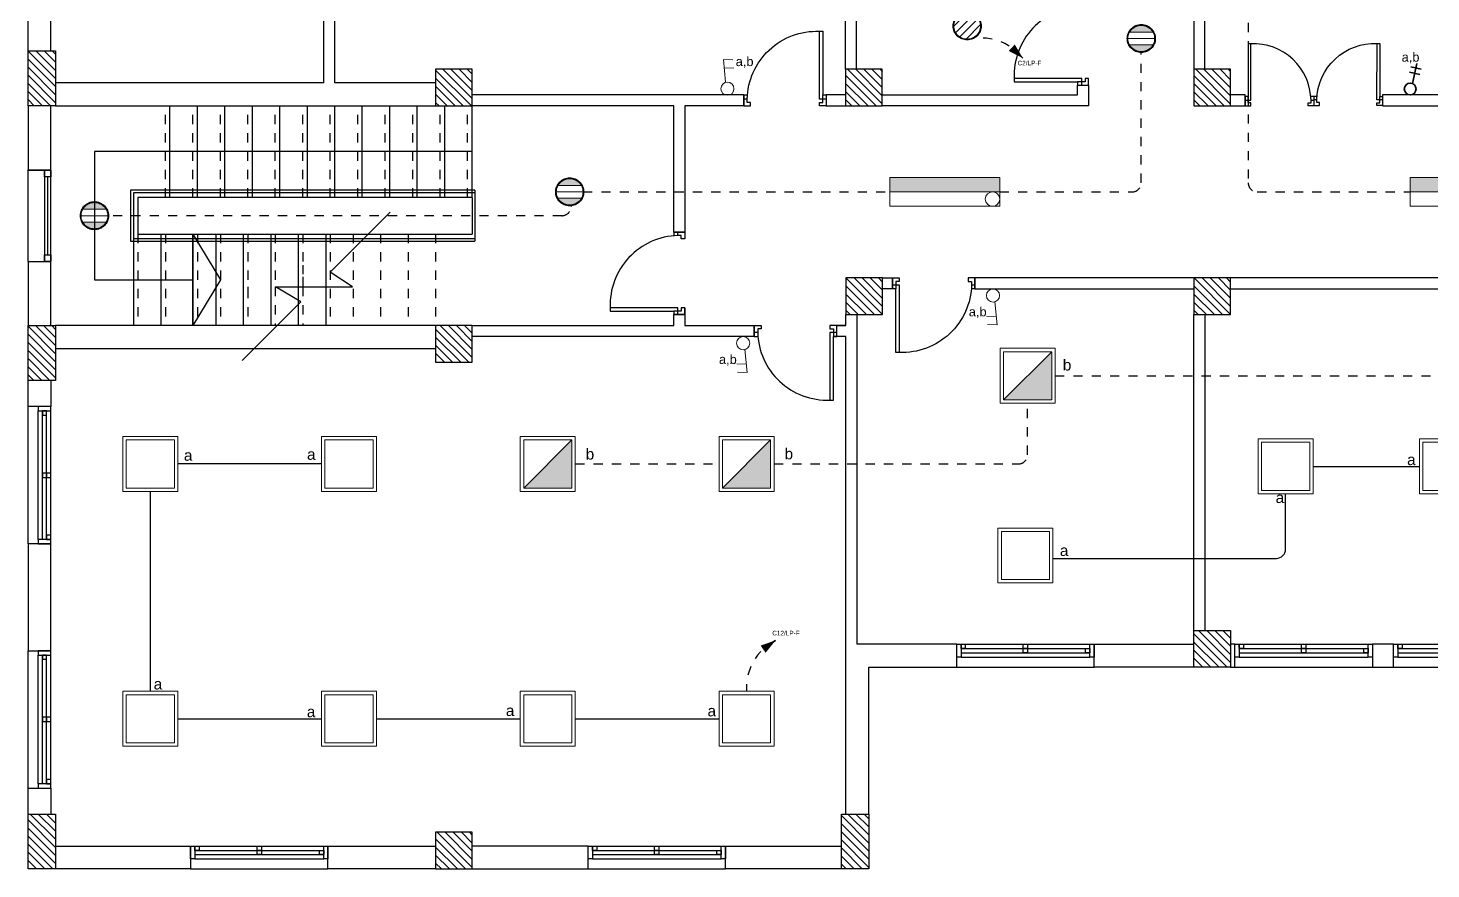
# Model space of a CAD drawing. Header units: metres. Extents: x -15180 to 61, y 475 to 24106.
# Drawn here: x 0.95 to 16.27, y 482.71 to 491.89 of the extents above; entities that cross this region are included whole.
import ezdxf

# ---------------------------------------------------------------- set-up
doc = ezdxf.new("R2010")
doc.units = ezdxf.units.M
doc.header["$MEASUREMENT"] = 0
for name, pattern in [('$0$DASHED2', [0.375, 0.25, -0.125]), ('A-1ST-STR$0$HIDDEN2', [0.1875, 0.125, -0.0625]), ('A-Typ-STR$0$HIDDEN2', [0.1875, 0.125, -0.0625]), ('ACAD_ISO02W100', [15, 12, -3]), ('DASHED', [0.75, 0.5, -0.25]), ('DASHED2', [0.375, 0.25, -0.125]), ('HIDDEN', [0.375, 0.25, -0.125])]:
    doc.linetypes.add(name, pattern=pattern)
doc.layers.get('0').update_dxf_attribs({"color": 8})
for name, color, linetype, lineweight in [('.', 7, 'Continuous', 9), ('E-TEXT-I', 4, 'Continuous', 30), ('lighting linea', 3, 'DASHED2', 0), ('Lighting W', 2, 'Continuous', 30), ('luminairs', 3, 'Continuous', 9), ('switches', 4, 'Continuous', 9)]:
    doc.layers.add(name, color=color, linetype=linetype, lineweight=lineweight)
for name, color, linetype in [('A-1ST-STR$0$A-ANNO-SYMB', 111, 'Continuous'), ('A-1ST-STR$0$A-FLOR', 111, 'Continuous'), ('A-1ST-STR$0$A-FLOR-RISR', 242, 'A-1ST-STR$0$HIDDEN2'), ('A-1ST-STR$0$A-FLOR-STHR', 171, 'Continuous'), ('A-1st-WALL$0$A-DOOR', 151, 'Continuous'), ('A-1st-WALL$0$A-GLAZ', 121, 'Continuous'), ('A-1st-WALL$0$A-WALL', 254, 'Continuous'), ('A-1st-WALL$0$A-WALL-ELEV', 31, 'Continuous'), ('A-COL-FNL$0$A-COLS-CONC', 6, 'Continuous'), ('A-COL-FNL$0$A-HTCH', 80, 'Continuous'), ('A-HTCH', 80, 'Continuous'), ('A-Typ-STR$0$A-ANNO-SYMB', 111, 'Continuous'), ('A-Typ-STR$0$A-FLOR', 111, 'Continuous'), ('A-Typ-STR$0$A-FLOR-RISR', 242, 'A-Typ-STR$0$HIDDEN2'), ('A-Typ-STR$0$A-FLOR-STHR', 171, 'Continuous'), ('E-LEADER', 30, 'Continuous'), ('Layer1', 24, 'ACAD_ISO02W100')]:
    doc.layers.add(name, color=color, linetype=linetype)
doc.styles.get("Standard").update_dxf_attribs({"font": 'arial.ttf'})

# ---------------------------------------------------------------- blocks, each defined once
blk = doc.blocks.new('A-1st-WALL$0$DOO1')
at = {"layer": 'A-1st-WALL$0$A-DOOR'}
for q in [(-74, -74), (-34, -120)]:
    blk.add_line((-74, -120), q, dxfattribs=at)
blk.add_lwpolyline([(-37, -74), (-74, -74), (-74, 0), (0, 0), (0, -37), (-37, -37), (-37, -74, 0.418149), (752, -814)], format="xyb", dxfattribs=at)
blk.add_lwpolyline([(826, -74), (752, -74), (752, -814), (789, -814), (789, -120), (826, -120), (826, 0), (752, 0), (752, -37), (789, -37), (789, -120)], dxfattribs=at)
blk = doc.blocks.new('A-1st-WALL$0$Win 1600')
for p, q in [((-750, 150), (750, 150)), ((-750, 100), (750, 100)), ((-750, 50), (750, 50)), ((-750, 0), (750, 0))]:
    blk.add_line(p, q)
for points in [[(-800, 0), (-750, 0), (-750, 150), (-800, 150)], [(-750, 0), (-700, 0), (-700, 50), (-750, 50)], [(-25, 50), (25, 50), (25, 100), (-25, 100)], [(-25, 0), (25, 0), (25, 50), (-25, 50)], [(700, 50), (750, 50), (750, 100), (700, 100)], [(750, 0), (800, 0), (800, 150), (750, 150)]]:
    blk.add_lwpolyline(points, close=True)
blk = doc.blocks.new('A-1st-WALL$0$Win 700')
blk.add_line((-300, 25), (300, 25))
for points in [[(-350, 0), (-300, 0), (-300, 50), (-350, 50)], [(350, 0), (-350, 0), (-350, 50), (350, 50)], [(300, 0), (350, 0), (350, 50), (300, 50)]]:
    blk.add_lwpolyline(points, close=True)
blk = doc.blocks.new('A-1st-WALL')
at = {"layer": 'A-1st-WALL$0$A-WALL'}
for p, q in [((12386, 9066), (12386, 14516)), ((8463, 9066), (8463, 13866)), ((2886, 8916), (2886, 12496)), ((2766, 8916), (2766, 11870)), ((12266, 11606), (12266, 9066)), ((8583, 9066), (8583, 10290)), ((-464, 9266), (-464, 9691)), ((-214, 9266), (-214, 9691)), ((2766, 8916), (-164, 8916)), ((3986, 8916), (2886, 8916)), ((10996, 8890), (11116, 8890)), ((10996, 8786), (10996, 8890)), ((11116, 8890), (11116, 8666)), ((7351, 8785), (4386, 8785)), ((7351, 8666), (7351, 8786)), ((8463, 8786), (8251, 8786)), ((8251, 8786), (8251, 8666)), ((8863, 8786), (10996, 8786)), ((10996, 8786), (10996, 8786)), ((12825, 8786), (12666, 8786)), ((12825, 8666), (12825, 8786)), ((16016, 8786), (14325, 8786)), ((14325, 8786), (14325, 8666)), ((-464, 8666), (-464, 7962)), ((-214, 7962), (-214, 8666)), ((-164, 8666), (3986, 8666)), ((5386, 8666), (4386, 8666)), ((6586, 8666), (5386, 8666)), ((6586, 7286), (6586, 8666)), ((6706, 8666), (6706, 7286)), ((7351, 8666), (6706, 8666)), ((8251, 8666), (8463, 8666)), ((11116, 8666), (8863, 8666)), ((12666, 8666), (12825, 8666)), ((14325, 8666), (16016, 8666)), ((-214, 7962), (-464, 7962)), ((-464, 7962), (-214, 7962)), ((6706, 7286), (6586, 7286)), ((-464, 6966), (-464, 6266)), ((-464, 6966), (-214, 6966)), ((-214, 6266), (-214, 6966)), ((8866, 6786), (8975, 6786)), ((8975, 6786), (8975, 6666)), ((9875, 6786), (9875, 6666)), ((12266, 6786), (9875, 6786)), ((16666, 6786), (12666, 6786)), ((8975, 6666), (8866, 6666)), ((9875, 6666), (12266, 6666)), ((12666, 6666), (16666, 6666)), ((6706, 6460), (6706, 6266)), ((6586, 6266), (6586, 6386)), ((6706, 6386), (6586, 6386)), ((8466, 6266), (8466, 6386)), ((8586, 6386), (8586, 2786)), ((12266, 2936), (12266, 6386)), ((12386, 6386), (12386, 2936)), ((3986, 6266), (-164, 6266)), ((4386, 6266), (5386, 6266)), ((7466, 6146), (4386, 6146)), ((5386, 6266), (6586, 6266)), ((6706, 6266), (7466, 6266)), ((7466, 6266), (7466, 6146)), ((8466, 6146), (8329, 6146)), ((8366, 6266), (8466, 6266)), ((8366, 6146), (8366, 6266)), ((8466, 6266), (8366, 6266)), ((8466, 6146), (8366, 6146)), ((8466, 932), (8466, 6146)), ((-164, 6016), (3986, 6016)), ((-464, 5382), (-464, 5966)), ((-214, 5666), (-214, 5382)), ((-214, 5382), (-464, 5382)), ((-464, 3882), (-464, 2715)), ((-214, 3882), (-464, 3882)), ((-214, 2715), (-214, 3882)), ((9676, 2786), (8586, 2786)), ((9676, 2536), (9676, 2786)), ((11176, 2536), (11176, 2786)), ((11176, 2786), (12266, 2786)), ((12714, 2786), (12666, 2786)), ((12714, 2536), (12714, 2786)), ((14445, 2786), (14214, 2786)), ((14214, 2786), (14214, 2536)), ((14445, 2536), (14445, 2786)), ((-464, 2715), (-214, 2715)), ((8716, 932), (8716, 2536)), ((8716, 2536), (9676, 2536)), ((12266, 2536), (11176, 2536)), ((12666, 2536), (12714, 2536)), ((14214, 2536), (14445, 2536)), ((-464, 932), (-464, 1215)), ((-464, 1215), (-214, 1215)), ((-214, 1215), (-214, 932)), ((-164, 582), (2076, 582)), ((1311, 582), (1311, 332)), ((2811, 582), (3986, 582)), ((2811, 332), (2811, 582)), ((5651, 582), (4386, 582)), ((5651, 332), (5651, 582)), ((7151, 582), (8416, 582)), ((7151, 332), (7151, 582)), ((1311, 332), (-164, 332)), ((3986, 332), (2811, 332)), ((4386, 332), (5651, 332)), ((8416, 332), (7151, 332))]:
    blk.add_line(p, q, dxfattribs=at)
at = {"layer": 'A-1st-WALL$0$A-WALL-ELEV'}
for p, q in [((-464, 6966), (-464, 7966)), ((-464, 3882), (-464, 5382)), ((-464, 1215), (-464, 2715)), ((9676, 2536), (11176, 2536)), ((12714, 2536), (14214, 2536)), ((14445, 2536), (15945, 2536)), ((1311, 332), (2811, 332)), ((5651, 332), (7151, 332))]:
    blk.add_line(p, q, dxfattribs=at)
at = {"layer": 'A-1st-WALL$0$A-DOOR'}
for p, rotation in [((11116, 9716), 269.9999999893485), ((6706, 7212), 269.999999992129)]:
    blk.add_blockref('A-1st-WALL$0$DOO1', p, dxfattribs=dict(at, rotation=rotation))
at = {"layer": 'A-1st-WALL$0$A-DOOR', "xscale": -1, "rotation": 180}
blk.add_blockref('A-1st-WALL$0$DOO1', (7425, 8666), dxfattribs=at)
at = {"layer": 'A-1st-WALL$0$A-DOOR', "yscale": 0.8335380578479997, "zscale": 0.8335380578479997}
for p, xscale, rotation in [((13514, 8666), 0.8335380578479997, 179.9999999921326), ((13637, 8670), -0.833538057848, 179.8240523946662)]:
    blk.add_blockref('A-1st-WALL$0$DOO1', p, dxfattribs=dict(at, xscale=xscale, rotation=rotation))
at = {"layer": 'A-1st-WALL$0$A-DOOR', "xscale": -1}
blk.add_blockref('A-1st-WALL$0$DOO1', (9801, 6786), dxfattribs=at)
at = {"layer": 'A-1st-WALL$0$A-DOOR'}
blk.add_blockref('A-1st-WALL$0$DOO1', (7540, 6266), dxfattribs=at)
at = {"layer": 'A-1st-WALL$0$A-GLAZ'}
for name, p, xscale, yscale, zscale, rotation in [('A-1st-WALL$0$Win 700', (-285, 7464), -1.422574162717543, 1.422574162717543, 1.422574162717543, 270), ('A-1st-WALL$0$Win 1600', (-214, 4632), 0.9375000000000057, 0.9375000000000057, 0.9375000000000057, 90), ('A-1st-WALL$0$Win 1600', (10426, 2786), -0.9374999999999997, 0.9374999999999997, 0.9374999999999997, 180), ('A-1st-WALL$0$Win 1600', (13464, 2786), -0.9374999999999997, 0.9374999999999997, 0.9374999999999997, 180), ('A-1st-WALL$0$Win 1600', (15195, 2786), -0.9374999999999997, 0.9374999999999997, 0.9374999999999997, 180), ('A-1st-WALL$0$Win 1600', (-214, 1965), 0.9375000000000057, 0.9375000000000057, 0.9375000000000057, 90), ('A-1st-WALL$0$Win 1600', (2061, 582), -0.9374999999999997, 0.9374999999999997, 0.9374999999999997, 180), ('A-1st-WALL$0$Win 1600', (6401, 582), -0.9374999999999997, 0.9374999999999997, 0.9374999999999997, 180)]:
    blk.add_blockref(name, p, dxfattribs=dict(at, xscale=xscale, yscale=yscale, zscale=zscale, rotation=rotation))
blk = doc.blocks.new('A-Typ-STR')
at = {"layer": 'A-Typ-STR$0$A-ANNO-SYMB'}
blk.add_lwpolyline([(4386, 8166), (261, 8166), (261, 6766), (1336, 6766)], dxfattribs=at)
blk.add_lwpolyline([(1636, 6766), (1336, 6266), (1336, 7266)], close=True, dxfattribs=at)
at = {"layer": 'A-Typ-STR$0$A-FLOR'}
for p, q in [((1086, 7666), (1086, 8666)), ((1386, 7666), (1386, 8666)), ((1686, 7666), (1686, 8666)), ((1986, 7666), (1986, 8666)), ((2286, 7666), (2286, 8666)), ((2586, 7666), (2586, 8666)), ((2886, 7666), (2886, 8666)), ((3186, 7666), (3186, 8666)), ((3486, 7666), (3486, 8666)), ((3786, 7666), (3786, 8666)), ((4086, 7666), (4086, 8666)), ((4386, 7666), (4386, 8666)), ((686, 7266), (686, 6266)), ((986, 7266), (986, 6266)), ((1336, 7266), (1336, 6266)), ((1586, 7266), (1586, 6266)), ((1886, 7266), (1886, 6266)), ((2186, 7266), (2186, 6688)), ((2486, 7266), (2486, 6926)), ((2786, 7266), (2786, 6266)), ((2486, 6926), (2486, 6797)), ((2486, 6797), (2486, 6688)), ((2186, 6688), (2186, 6266)), ((2486, 6688), (2486, 6266))]:
    blk.add_line(p, q, dxfattribs=at)
blk.add_lwpolyline([(1873, 5886), (2515, 6527), (2239, 6688), (3080, 6688), (2836, 6848), (3491, 7504)], dxfattribs=at)
at = {"layer": 'A-Typ-STR$0$A-FLOR-RISR'}
for p, q in [((1036, 7666), (1036, 8666)), ((1336, 7666), (1336, 8666)), ((1636, 7666), (1636, 8666)), ((1936, 7666), (1936, 8666)), ((2236, 7666), (2236, 8666)), ((2536, 7666), (2536, 8666)), ((2836, 7666), (2836, 8666)), ((3136, 7666), (3136, 8666)), ((3436, 7666), (3436, 8666)), ((3736, 7666), (3736, 8666)), ((4036, 7666), (4036, 8666)), ((4336, 7666), (4336, 8666)), ((736, 7266), (736, 6266)), ((1036, 7266), (1036, 6266)), ((1386, 7266), (1386, 6266)), ((1636, 7266), (1636, 6266)), ((1936, 7266), (1936, 6266)), ((2236, 7266), (2236, 6688)), ((2536, 7266), (2536, 6926)), ((2836, 7266), (2836, 6266)), ((3086, 7266), (3086, 6266)), ((3386, 7266), (3386, 6266)), ((3686, 7266), (3686, 6266)), ((3986, 7266), (3986, 6266)), ((2536, 6926), (2536, 6797)), ((2536, 6797), (2536, 6688)), ((1936, 6688), (1936, 6645)), ((2236, 6688), (2236, 6266)), ((2536, 6688), (2536, 6266))]:
    blk.add_line(p, q, dxfattribs=at)
at = {"layer": 'A-Typ-STR$0$A-FLOR-STHR'}
for p, q in [((4416, 7746), (656, 7746)), ((656, 7746), (656, 7186)), ((4416, 7716), (686, 7716)), ((686, 7716), (686, 7216)), ((4386, 7666), (736, 7666)), ((736, 7666), (736, 7266)), ((4386, 7666), (4386, 7266)), ((4386, 7666), (4386, 7266)), ((4416, 7746), (4416, 7186)), ((686, 7216), (2826, 7216)), ((736, 7266), (2876, 7266)), ((2826, 7216), (4416, 7216)), ((2876, 7266), (4386, 7266)), ((656, 7186), (2796, 7186)), ((2796, 7186), (4416, 7186))]:
    blk.add_line(p, q, dxfattribs=at)
blk = doc.blocks.new('A-COL-FNL')
at = {"layer": 'A-COL-FNL$0$A-HTCH'}
h = blk.add_hatch(dxfattribs=at)
h.set_pattern_fill('ANSI31', color=256, scale=500, angle=90)
h.paths.add_polyline_path([(-464, 9266), (-164, 9266), (-164, 8666), (-464, 8666)])
h = blk.add_hatch(dxfattribs=at)
h.set_pattern_fill('ANSI31', color=256, scale=500, angle=90)
h.paths.add_polyline_path([(4386, 9066), (3986, 9066), (3986, 8666), (4386, 8666)])
h = blk.add_hatch(dxfattribs=at)
h.set_pattern_fill('ANSI31', color=256, scale=500, angle=90)
h.paths.add_polyline_path([(8863, 9066), (8463, 9066), (8463, 8666), (8863, 8666)])
h = blk.add_hatch(dxfattribs=at)
h.set_pattern_fill('ANSI31', color=256, scale=500, angle=90)
h.paths.add_polyline_path([(12666, 9066), (12266, 9066), (12266, 8666), (12666, 8666)])
h = blk.add_hatch(dxfattribs=at)
h.set_pattern_fill('ANSI31', color=256, scale=500, angle=90)
h.paths.add_polyline_path([(8866, 6386), (8866, 6786), (8466, 6786), (8466, 6386)])
h = blk.add_hatch(dxfattribs=at)
h.set_pattern_fill('ANSI31', color=256, scale=500, angle=90)
h.paths.add_polyline_path([(12666, 6786), (12266, 6786), (12266, 6386), (12666, 6386)])
h = blk.add_hatch(dxfattribs=at)
h.set_pattern_fill('ANSI31', color=256, scale=500, angle=90)
h.paths.add_polyline_path([(-164, 5666), (-464, 5666), (-464, 6266), (-164, 6266)])
h = blk.add_hatch(dxfattribs=at)
h.set_pattern_fill('ANSI31', color=256, scale=500, angle=90)
h.paths.add_polyline_path([(4386, 6266), (3986, 6266), (3986, 5866), (4386, 5866)])
h = blk.add_hatch(dxfattribs=at)
h.set_pattern_fill('ANSI31', color=256, scale=500, angle=90)
h.paths.add_polyline_path([(12266, 2936), (12666, 2936), (12666, 2536), (12266, 2536)])
h = blk.add_hatch(dxfattribs=at)
h.set_pattern_fill('ANSI31', color=256, scale=500, angle=90)
h.paths.add_polyline_path([(-464, 932), (-164, 932), (-164, 332), (-464, 332)])
h = blk.add_hatch(dxfattribs=at)
h.set_pattern_fill('ANSI31', color=256, scale=500, angle=90)
h.paths.add_polyline_path([(8416, 932), (8716, 932), (8716, 332), (8416, 332)])
h = blk.add_hatch(dxfattribs=at)
h.set_pattern_fill('ANSI31', color=256, scale=500, angle=90)
h.paths.add_polyline_path([(4386, 732), (3986, 732), (3986, 332), (4386, 332)])
at = {"layer": 'A-COL-FNL$0$A-COLS-CONC'}
for points in [[(-464, 9266), (-164, 9266), (-164, 8666), (-464, 8666)], [(3986, 8666), (4386, 8666), (4386, 9066), (3986, 9066)], [(8463, 8666), (8863, 8666), (8863, 9066), (8463, 9066)], [(12266, 8666), (12666, 8666), (12666, 9066), (12266, 9066)], [(8866, 6386), (8866, 6786), (8466, 6786), (8466, 6386)], [(12266, 6386), (12666, 6386), (12666, 6786), (12266, 6786)], [(-164, 5666), (-464, 5666), (-464, 6266), (-164, 6266)], [(3986, 5866), (4386, 5866), (4386, 6266), (3986, 6266)], [(12266, 2936), (12666, 2936), (12666, 2536), (12266, 2536)], [(-464, 932), (-164, 932), (-164, 332), (-464, 332)], [(8416, 932), (8716, 932), (8716, 332), (8416, 332)], [(3986, 332), (4386, 332), (4386, 732), (3986, 732)]]:
    blk.add_lwpolyline(points, close=True, dxfattribs=at)
blk = doc.blocks.new('A-1ST-STR')
at = {"layer": 'A-1ST-STR$0$A-ANNO-SYMB'}
blk.add_lwpolyline([(4386, 8166), (261, 8166), (261, 6766), (1336, 6766)], dxfattribs=at)
blk.add_lwpolyline([(1636, 6766), (1336, 6266), (1336, 7266)], close=True, dxfattribs=at)
at = {"layer": 'A-1ST-STR$0$A-FLOR'}
for p, q in [((1086, 7666), (1086, 8666)), ((1386, 7666), (1386, 8666)), ((1686, 7666), (1686, 8666)), ((1986, 7666), (1986, 8666)), ((2286, 7666), (2286, 8666)), ((2586, 7666), (2586, 8666)), ((2886, 7666), (2886, 8666)), ((3186, 7666), (3186, 8666)), ((3486, 7666), (3486, 8666)), ((3786, 7666), (3786, 8666)), ((4086, 7666), (4086, 8666)), ((4386, 7666), (4386, 8666)), ((686, 7266), (686, 6266)), ((986, 7266), (986, 6266)), ((1336, 7266), (1336, 6266)), ((1586, 7266), (1586, 6266)), ((1886, 7266), (1886, 6266)), ((2186, 7266), (2186, 6688)), ((2486, 7266), (2486, 6926)), ((2786, 7266), (2786, 6266)), ((2486, 6926), (2486, 6797)), ((2486, 6797), (2486, 6688)), ((2186, 6688), (2186, 6266)), ((2486, 6688), (2486, 6266))]:
    blk.add_line(p, q, dxfattribs=at)
blk.add_lwpolyline([(1873, 5886), (2515, 6527), (2239, 6688), (3080, 6688), (2836, 6848), (3491, 7504)], dxfattribs=at)
at = {"layer": 'A-1ST-STR$0$A-FLOR-RISR'}
for p, q in [((1036, 7666), (1036, 8666)), ((1336, 7666), (1336, 8666)), ((1636, 7666), (1636, 8666)), ((1936, 7666), (1936, 8666)), ((2236, 7666), (2236, 8666)), ((2536, 7666), (2536, 8666)), ((2836, 7666), (2836, 8666)), ((3136, 7666), (3136, 8666)), ((3436, 7666), (3436, 8666)), ((3736, 7666), (3736, 8666)), ((4036, 7666), (4036, 8666)), ((4336, 7666), (4336, 8666)), ((736, 7266), (736, 6266)), ((1036, 7266), (1036, 6266)), ((1386, 7266), (1386, 6266)), ((1636, 7266), (1636, 6266)), ((1936, 7266), (1936, 6266)), ((2236, 7266), (2236, 6688)), ((2536, 7266), (2536, 6926)), ((2836, 7266), (2836, 6266)), ((3086, 7266), (3086, 6266)), ((3386, 7266), (3386, 6266)), ((3686, 7266), (3686, 6266)), ((3986, 7266), (3986, 6266)), ((2536, 6926), (2536, 6797)), ((2536, 6797), (2536, 6688)), ((1936, 6688), (1936, 6645)), ((2236, 6688), (2236, 6266)), ((2536, 6688), (2536, 6266))]:
    blk.add_line(p, q, dxfattribs=at)
at = {"layer": 'A-1ST-STR$0$A-FLOR-STHR'}
for p, q in [((4416, 7746), (656, 7746)), ((656, 7746), (656, 7186)), ((4416, 7716), (686, 7716)), ((686, 7716), (686, 7216)), ((4386, 7666), (736, 7666)), ((736, 7666), (736, 7266)), ((4386, 7666), (4386, 7266)), ((4386, 7666), (4386, 7266)), ((4416, 7746), (4416, 7186)), ((686, 7216), (2826, 7216)), ((736, 7266), (2876, 7266)), ((2826, 7216), (4416, 7216)), ((2876, 7266), (4386, 7266)), ((656, 7186), (2796, 7186)), ((2796, 7186), (4416, 7186))]:
    blk.add_line(p, q, dxfattribs=at)
blk = doc.blocks.new('60 x60')
at = {"layer": 'luminairs', "color": 3}
for points in [[(-0.6, -0.6), (0, -0.6), (0, 0), (-0.6, 0)], [(-0.563, -0.563), (-0.037, -0.563), (-0.037, -0.037), (-0.563, -0.037)]]:
    blk.add_lwpolyline(points, close=True, dxfattribs=at)
blk = doc.blocks.new('6w')
at = {"layer": 'A-HTCH', "ltscale": 0.5}
h = blk.add_hatch(dxfattribs=at)
h.set_pattern_fill('ANSI31', color=4, scale=0.2)
h.set_pattern_definition([(45, (26.984813, -391.67108), (-0.0176776695, 0.0176776695), [])])
h.paths.add_polyline_path([(0.0553, 0, 1), (-0.0553, 0, 1)])
at = {"layer": 'Layer1', "color": 6}
for radius in [0.059, 0.0582, 0.0573, 0.0565]:
    blk.add_circle((0, 0), radius, dxfattribs=at)
blk = doc.blocks.new('F2E')
at = {"layer": '.', "linetype": 'Continuous', "lineweight": 0, "ltscale": 0.4}
h = blk.add_hatch(color=3, dxfattribs=at)
h.dxf.hatch_style = 1
h.paths.add_polyline_path([(0.263, 0.263), (-0.263, -0.263), (0.263, -0.263)])
at = {"layer": 'luminairs', "linetype": 'Continuous', "lineweight": 0, "ltscale": 0.4}
blk.add_line((-0.263, -0.263), (0.263, 0.263), dxfattribs=at)
at = {"layer": 'luminairs', "color": 3}
for points in [[(0.3, 0.3), (-0.3, 0.3), (-0.3, -0.3), (0.3, -0.3)], [(0.263, 0.263), (-0.263, 0.263), (-0.263, -0.263), (0.263, -0.263)]]:
    blk.add_lwpolyline(points, close=True, dxfattribs=at)
blk = doc.blocks.new('F4E')
at = {"layer": '.', "linetype": 'Continuous', "lineweight": 0, "ltscale": 0.4}
h = blk.add_hatch(color=4, dxfattribs=at)
h.dxf.hatch_style = 1
h.paths.add_polyline_path([(-0.128, -0.07, 0.59348), (0.128, -0.07)])
h.paths.add_polyline_path([(-0.128, 0.07), (0.128, 0.07, 0.59348)])
at = {"layer": 'Layer1', "color": 6}
for radius in [0.153, 0.151, 0.148, 0.146]:
    blk.add_circle((0, 0), radius, dxfattribs=at)
at = {"layer": 'luminairs', "color": 4, "linetype": 'Continuous', "lineweight": 0, "ltscale": 0.4}
for points in [[(-0.146, 0), (0.146, 0)], [(-0.128, 0.07), (0.128, 0.07)], [(-0.128, -0.07), (0.128, -0.07)]]:
    blk.add_lwpolyline(points, dxfattribs=at)
blk = doc.blocks.new('F3E')
at = {"layer": '.', "linetype": 'Continuous', "lineweight": 0, "ltscale": 0.4}
h = blk.add_hatch(color=4, dxfattribs=at)
h.dxf.hatch_style = 1
h.paths.add_polyline_path([(-0.6, 0.156), (-0.6, 0), (0.51, 0, -0.070757), (0.532, 0), (0.6, 0), (0.6, 0.156)])
at = {"layer": 'luminairs', "color": 4}
blk.add_line((-0.6, 0), (0.6, 0), dxfattribs=at)
blk.add_lwpolyline([(0.6, -0.156), (-0.6, -0.156), (-0.6, 0.156), (0.6, 0.156), (0.6, -0.156)], dxfattribs=at)
blk.add_circle((0.521, -0.078), 0.0788, dxfattribs=at)
blk = doc.blocks.new('A$C48E663F1')
at = {"layer": 'switches', "color": 4, "linetype": 'Continuous', "ltscale": 0.02}
for p, q in [((0.125, 0.247), (0.039, 0.273)), ((0.092, 0.175), (0.006, 0.202)), ((0.035, 0.051), (0.125, 0.247))]:
    blk.add_line(p, q, dxfattribs=at)
blk.add_circle((0, 0), 0.0616, dxfattribs=at)
blk = doc.blocks.new('3')
at = {"layer": 'Layer1', "color": 4, "linetype": 'Continuous', "lineweight": 35, "ltscale": 0.02}
for p, q in [((-269.519, 47.114), (-269.354, 47.233)), ((-269.407, 47.131), (-269.465, 47.216)), ((-269.361, 47.162), (-269.42, 47.247))]:
    blk.add_line(p, q, dxfattribs=at)
blk.add_circle((-269.571, 47.087), 0.0583, dxfattribs=at)
blk = doc.blocks.new('*U133')
blk.add_line((233, 512), (309, 560))
blk.add_lwpolyline([(309, 560, 0, 96, 0), (175, 462, 96, 96, 0)], format="xyseb")
at = {"linetype": 'HIDDEN', "ltscale": 0.2}
blk.add_arc((581, 44), 583, 117.8068, 184.3237, dxfattribs=at)

msp = doc.modelspace()

# ---------------------------------------------------------------- linework, layer by layer
at = {"layer": 'Lighting W', "color": 1, "linetype": 'DASHED2', "lineweight": 30, "ltscale": 0.4}
for points in [[(13.257, 493.246), (14.171, 493.246, -0.414214), (14.271, 493.146), (14.271, 490.201, 0.414214), (14.371, 490.101), (16.039, 490.101)], [(11.559, 490.101), (13.004, 490.101, 0.414214), (13.104, 490.201), (13.104, 491.624)], [(6.878, 489.956), (6.878, 489.941, -0.414214), (6.778, 489.841), (1.827, 489.841)], [(12.163, 488.093), (18.104, 488.093, -0.414214), (18.204, 487.993), (18.204, 487.403)], [(9.094, 487.13), (11.763, 487.13, 0.414214), (11.863, 487.23), (11.863, 487.793)]]:
    msp.add_lwpolyline(points, format="xyb", dxfattribs=at)
for points in [[(7.009, 490.101), (10.359, 490.101)], [(6.924, 487.13), (8.494, 487.13)]]:
    msp.add_lwpolyline(points, dxfattribs=at)
at = {"layer": 'Lighting W', "linetype": 'Continuous', "lineweight": 30, "ltscale": 0.4}
for points in [[(4.154, 487.13), (2.584, 487.13)], [(14.98, 487.103), (16.142, 487.103)], [(2.284, 486.83), (2.284, 484.647)], [(2.584, 484.347), (4.154, 484.347)], [(4.754, 484.347), (6.324, 484.347)], [(6.924, 484.347), (8.494, 484.347)]]:
    msp.add_lwpolyline(points, dxfattribs=at)
msp.add_lwpolyline([(12.139, 486.099), (14.58, 486.099, 0.414214), (14.68, 486.199), (14.68, 486.803)], format="xyb", dxfattribs=at)

# ---------------------------------------------------------------- block references
at = {"xscale": 0.001, "yscale": 0.001, "zscale": 0.001}
for name in ['A-1st-WALL', 'A-Typ-STR']:
    msp.add_blockref(name, (1.413, 482.375), dxfattribs=at)
at = {"layer": 'E-LEADER', "xscale": 0.001, "yscale": 0.001, "zscale": 0.001}
for p, rotation in [((11.203, 491.761), 280.7536708271365), ((8.794, 484.647), 359.263994000925)]:
    msp.add_blockref('*U133', p, dxfattribs=dict(at, rotation=rotation))
at = {"layer": 'lighting linea', "color": 2, "linetype": 'DASHED', "ltscale": 0.4, "xscale": 0.001, "yscale": 0.001, "zscale": 0.001}
for name in ['A-COL-FNL', 'A-1ST-STR']:
    msp.add_blockref(name, (1.413, 482.375), dxfattribs=at)
at = {"layer": 'luminairs', "color": 3, "linetype": 'Continuous', "xscale": 2.588312026296157, "yscale": 2.588312026296157, "zscale": 2.588312026296157}
msp.add_blockref('6w', (11.203, 491.913), dxfattribs=at)
at = {"layer": 'luminairs', "linetype": 'Continuous', "lineweight": 0}
for name, p in [('F4E', (13.104, 491.776)), ('F4E', (6.863, 490.101)), ('F3E', (10.959, 490.101)), ('F3E', (16.639, 490.101)), ('F4E', (1.674, 489.841)), ('F2E', (11.863, 488.093)), ('F2E', (6.624, 487.13)), ('F2E', (8.794, 487.13))]:
    msp.add_blockref(name, p, dxfattribs=at)
at = {"layer": 'luminairs', "color": 2}
for p, rotation in [((1.984, 486.83), 180), ((4.154, 486.83), 180), ((14.38, 486.803), 180.0000000059406), ((16.142, 486.803), 180.0000000059406), ((11.539, 485.83), 180.0000000059406), ((1.984, 484.047), 180), ((4.154, 484.047), 180), ((6.324, 484.047), 180), ((8.494, 484.047), 180)]:
    msp.add_blockref('60 x60', p, dxfattribs=dict(at, rotation=rotation))
at = {"layer": 'switches', "color": 0, "lineweight": -3, "extrusion": (0, 0, -1), "xscale": 1.166447618007069, "yscale": 1.166447618007069, "zscale": -1.166447618007069}
for p, rotation in [((-8.585, 491.228), 18.98384420697078), ((-11.485, 488.969), 198.9838442069708), ((-8.757, 488.449), 198.9838442069708)]:
    msp.add_blockref('A$C48E663F1', p, dxfattribs=dict(at, rotation=rotation))
at = {"layer": 'switches', "color": 3, "linetype": '$0$DASHED2', "xscale": 1.104642451289241, "yscale": 1.104642451289241, "zscale": 1.104642451289241, "rotation": 41.39186677686126}
msp.add_blockref('3', (273.828, 649.097), dxfattribs=at)

# ---------------------------------------------------------------- texts
at = {"layer": 'E-TEXT-I', "color": 3, "linetype": 'DASHED', "lineweight": 0, "ltscale": 0.4}
for s, p in [('C2/LP-F', (11.754, 491.483)), ('C12/LP-F', (9.075, 485.258))]:
    msp.add_text(s, height=0.0499, dxfattribs=at).set_placement(p)
at = {"layer": 'E-TEXT-I', "color": 1, "linetype": 'DASHED2', "lineweight": 30, "ltscale": 0.4, "char_height": 0.1, "attachment_point": 1}
for insert in [(8.676, 491.575), (15.947, 491.623), (11.221, 488.842), (8.493, 488.322)]:
    msp.add_mtext_dynamic_manual_height_columns('{\\C256;a,b}', width=0.40482, gutter_width=1, heights=[0], dxfattribs=dict(at, insert=insert))
at = {"layer": 'E-TEXT-I', "linetype": 'DASHED2', "lineweight": 30, "ltscale": 0.4, "char_height": 0.12, "attachment_point": 1}
for s, insert in [('b', (12.247, 488.271)), ('a', (2.651, 487.285)), ('a', (3.995, 487.295)), ('b', (7.038, 487.298)), ('b', (9.209, 487.301)), ('a', (16.006, 487.237)), ('a', (14.571, 486.823)), ('a', (12.215, 486.245)), ('a', (2.321, 484.787)), ('a', (3.993, 484.484)), ('a', (6.166, 484.497)), ('a', (8.368, 484.493))]:
    msp.add_mtext_dynamic_manual_height_columns(s, width=0.59746, gutter_width=1, heights=[0], dxfattribs=dict(at, insert=insert))

doc.saveas('drawing.dxf')
